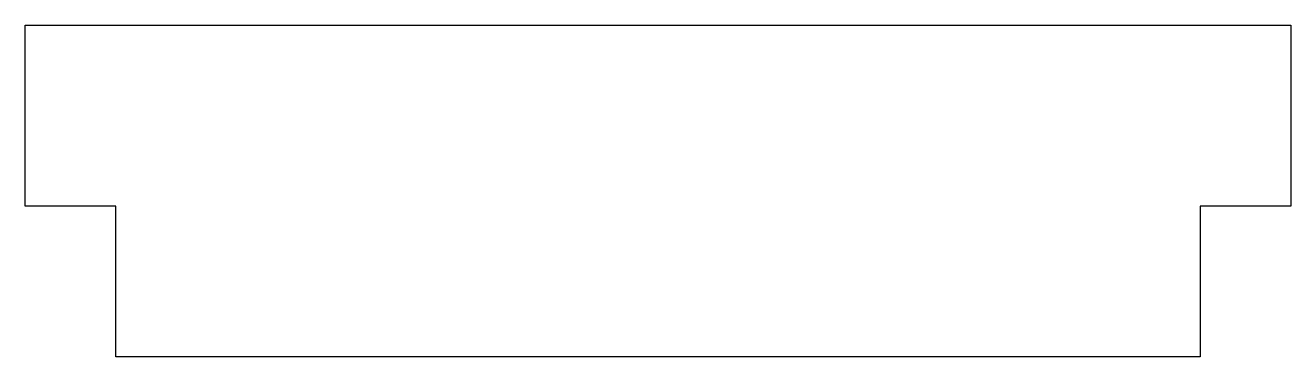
# Model space of a CAD drawing. Header units: millimetres. Extents: x 20 to 230, y 85 to 140.
import ezdxf

# ---------------------------------------------------------------- set-up
doc = ezdxf.new("R2010")
doc.units = ezdxf.units.MM
doc.layers.get('0').update_dxf_attribs({"linetype": 'CONTINUOUS'})

msp = doc.modelspace()

# ---------------------------------------------------------------- linework, layer by layer
msp.add_lwpolyline([(215, 110), (215, 85), (35, 85), (35, 110), (20, 110), (20, 140), (230, 140), (230, 110)], close=True)

doc.saveas('drawing.dxf')
